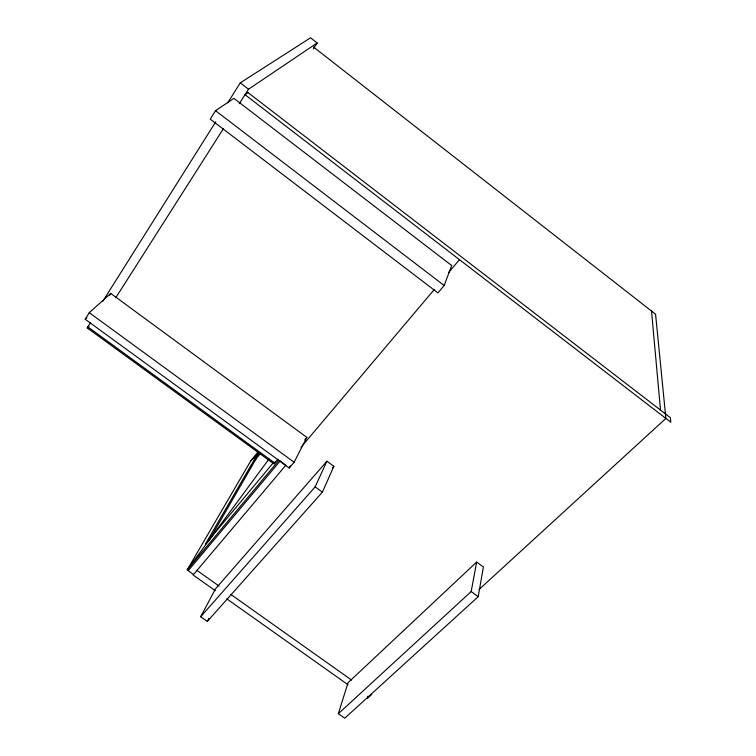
<?xml version="1.0" encoding="UTF-8"?>
<svg xmlns="http://www.w3.org/2000/svg" width="756" height="756" viewBox="0 0 756 756"><rect width="100%" height="100%" fill="white"/><g stroke="black" fill="none" stroke-linecap="round" stroke-linejoin="round"><path stroke-width="1.13" d="M478.208 596.664L483.396 567.009L476.649 562.067L348.025 682.734L338.357 713.683L344.764 718.2L478.208 596.664L471.186 591.542L476.649 562.067M367.983 696.163L367.34 698.421L371.772 694.386M444.169 285.513L451.682 265.536L233.906 98.346L215.526 110.688L210.244 119.146L437.904 292.893L444.169 285.513L215.526 110.688M322.377 492.165L333.868 466.301L326.913 461.207L215.498 588.829L200.69 616.754L207.314 621.413L322.377 492.165L315.129 486.873L326.913 461.207M294.122 462.247L306.841 437.384L110.745 293.413L89.274 312.672L85.173 319.23L289.236 468.002L294.122 462.247L89.274 312.672M289.236 468.002L290.304 465.913M207.314 621.413L208.93 618.295M275.089 461.859L273.974 463.919L87.214 327.915L90.531 322.642M208.722 540.956L256.048 458.883L255.131 458.212L259.582 452.759M255.131 458.212L205.33 544.263L272.973 463.126M215.262 590.682L193.12 575.004L285.834 465.252L278.907 460.234L187.138 569.958L250.935 460.584L258.363 451.483M102.825 301.257L215.791 121.754M227.717 102.807L240.266 82.867L310.555 37.8L317.18 42.979L313.286 48.885M109.601 295.227L110.745 293.413M115.819 297.684L223.492 128.529M239.321 103.666L248.516 89.217L317.18 42.979M187.138 569.958L268.956 459.034M254.649 460.593L260.508 453.43M277.877 459.242L274.721 463.012L87.857 326.894M280.06 461.075L188.206 570.714L193.545 574.494M304.81 439.794L306.841 437.384M301.049 447.231L434.35 289.425M448.818 272.292L459.487 259.667M200.69 616.754L315.129 486.873M332.309 468.068L333.868 466.301M250.935 460.584L259.469 452.428M88.934 326.327L87.214 327.915L89.416 328.747M338.357 713.683L471.186 591.542M478.954 589.576L665.875 418.418L655.575 314.203L313.456 46.995M85.173 319.23L86.902 317.671M248.072 92.638L245.02 94.708L670.827 422.226L670.336 417.643L247.703 92.355M196.995 570.421L219.079 586.089M230.599 594.263L351.606 680.079M226.809 598.865L348.091 684.785M240.266 82.867L248.516 89.217M651.521 311.037L660.517 410.092"/></g></svg>
